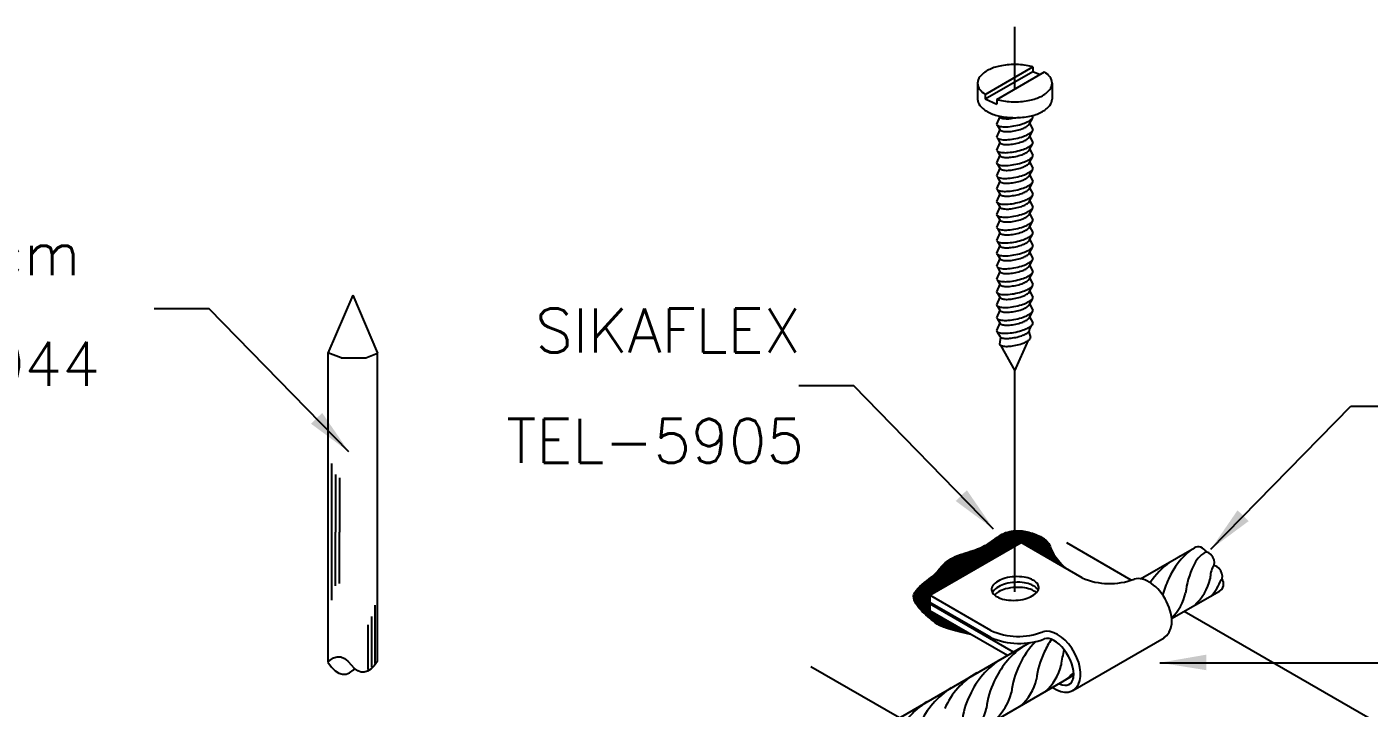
# Model space of a CAD drawing. Header units: millimetres. Extents: x -5857.4 to -5841.3, y -4693.5 to -4681.4.
# Drawn here: x -5852.79 to -5846.7, y -4684.5 to -4681.4 of the extents above; entities that cross this region are included whole.
import ezdxf

# ---------------------------------------------------------------- set-up
doc = ezdxf.new("R2010")
doc.units = ezdxf.units.MM
doc.header["$LTSCALE"] = 10
doc.linetypes.add('DASHDOT', pattern=[1, 0.5, -0.25, 0, -0.25])
doc.layers.add('Termotécnica', color=7, linetype='Continuous')
doc.styles.add('r80', font='romans.shx')

msp = doc.modelspace()

# ---------------------------------------------------------------- hatches: boundary and pattern name
at = {"layer": 'Termotécnica', "linetype": 'DASHDOT'}
h = msp.add_hatch(dxfattribs=at)
h.set_pattern_fill('ANSI31', color=1, scale=0.05, style=0)
h.set_pattern_definition([(45, (-6446.855356, -5020.592512), (-0.00441941738, 0.00441941738), [])])
h.paths.add_polyline_path([(-5848.5055, -4684.1643), (-5848.6912, -4684.0571), (-5848.6912, -4684.0252), (-5848.6856, -4684.022), (-5848.6912, -4684.0188), (-5848.6912, -4683.9869), (-5848.3051, -4683.764), (-5848.3051, -4683.694), (-5848.3116, -4683.6945), (-5848.32, -4683.6957), (-5848.3285, -4683.6973), (-5848.3369, -4683.6994), (-5848.3454, -4683.7021), (-5848.3538, -4683.7054), (-5848.3621, -4683.7093), (-5848.3703, -4683.7138), (-5848.3784, -4683.7188), (-5848.3864, -4683.7242), (-5848.3943, -4683.7299), (-5848.4022, -4683.7357), (-5848.41, -4683.7414), (-5848.4177, -4683.7469), (-5848.4253, -4683.7521), (-5848.433, -4683.7569), (-5848.4407, -4683.7612), (-5848.4485, -4683.7653), (-5848.4567, -4683.7691), (-5848.4652, -4683.7726), (-5848.4742, -4683.7761), (-5848.4837, -4683.7795), (-5848.494, -4683.7829), (-5848.5049, -4683.7864), (-5848.5165, -4683.79), (-5848.5284, -4683.7937), (-5848.5404, -4683.7976), (-5848.5525, -4683.8018), (-5848.5643, -4683.8063), (-5848.5756, -4683.811), (-5848.5863, -4683.8162), (-5848.5962, -4683.8216), (-5848.6052, -4683.8274), (-5848.6135, -4683.8334), (-5848.621, -4683.8395), (-5848.6279, -4683.8456), (-5848.634, -4683.8517), (-5848.6396, -4683.8575), (-5848.6445, -4683.8632), (-5848.649, -4683.8685), (-5848.6531, -4683.8735), (-5848.6572, -4683.8785), (-5848.6616, -4683.8835), (-5848.6664, -4683.8887), (-5848.6719, -4683.8942), (-5848.6784, -4683.9), (-5848.6861, -4683.9064), (-5848.6952, -4683.9134), (-5848.7053, -4683.921), (-5848.7159, -4683.9291), (-5848.7265, -4683.9376), (-5848.7367, -4683.9463), (-5848.7459, -4683.9553), (-5848.7538, -4683.9643), (-5848.7597, -4683.9734), (-5848.7634, -4683.9824), (-5848.7649, -4683.9913), (-5848.7645, -4684.0002), (-5848.7624, -4684.0089), (-5848.7587, -4684.0176), (-5848.7538, -4684.0263), (-5848.7478, -4684.0348), (-5848.741, -4684.0433), (-5848.7335, -4684.0516), (-5848.7256, -4684.0599), (-5848.7173, -4684.068), (-5848.7088, -4684.0759), (-5848.7001, -4684.0836), (-5848.6916, -4684.0911), (-5848.6832, -4684.0982), (-5848.6751, -4684.105), (-5848.6672, -4684.1115), (-5848.6583, -4684.1178), (-5848.6471, -4684.1242), (-5848.6321, -4684.1308), (-5848.6118, -4684.138), (-5848.5849, -4684.1458), (-5848.5499, -4684.1545)])
h.paths.add_polyline_path([(-5848.3051, -4683.694), (-5848.3051, -4683.764), (-5848.2763, -4683.7473), (-5848.0705, -4683.8661), (-5848.0909, -4683.8462), (-5848.1067, -4683.8288), (-5848.1188, -4683.8137), (-5848.1278, -4683.8006), (-5848.1342, -4683.7893), (-5848.1388, -4683.7795), (-5848.1423, -4683.7711), (-5848.1452, -4683.7638), (-5848.1482, -4683.7573), (-5848.1513, -4683.7516), (-5848.1547, -4683.7465), (-5848.1584, -4683.742), (-5848.1624, -4683.7379), (-5848.1668, -4683.7342), (-5848.1717, -4683.7306), (-5848.177, -4683.7271), (-5848.1829, -4683.7237), (-5848.1892, -4683.7203), (-5848.196, -4683.717), (-5848.2031, -4683.7138), (-5848.2104, -4683.7107), (-5848.2179, -4683.7078), (-5848.2255, -4683.7051), (-5848.2332, -4683.7026), (-5848.2408, -4683.7004), (-5848.2484, -4683.6985), (-5848.256, -4683.6969), (-5848.2637, -4683.6955), (-5848.2714, -4683.6945), (-5848.2792, -4683.6938), (-5848.2871, -4683.6935), (-5848.2951, -4683.6935), (-5848.3033, -4683.6938)])

# ---------------------------------------------------------------- linework, layer by layer
at = {"layer": 'Termotécnica', "color": 1, "linetype": 'DASHDOT'}
for p, q in [((-5848.3055, -4681.6865), (-5848.3055, -4681.4032)), ((-5848.3055, -4683.971), (-5848.3055, -4682.9665))]:
    msp.add_line(p, q, dxfattribs=at)
at = {"layer": 'Termotécnica', "color": 2}
for p, q in [((-5848.4401, -4681.71), (-5848.2232, -4681.5848)), ((-5848.2232, -4681.5848), (-5848.2232, -4681.6057)), ((-5848.4745, -4681.6592), (-5848.4745, -4681.7314)), ((-5848.4401, -4681.7309), (-5848.2232, -4681.6057)), ((-5848.387, -4681.7336), (-5848.1701, -4681.6084)), ((-5848.2232, -4681.6057), (-5848.1906, -4681.6202)), ((-5848.1358, -4681.6592), (-5848.1358, -4681.7314)), ((-5848.4401, -4681.71), (-5848.4401, -4681.7309)), ((-5848.4401, -4681.7309), (-5848.387, -4681.7545)), ((-5848.387, -4681.7336), (-5848.387, -4681.7545)), ((-5848.3728, -4681.811), (-5848.3878, -4681.8457)), ((-5848.2262, -4681.8193), (-5848.2381, -4681.841)), ((-5848.2381, -4681.841), (-5848.2232, -4681.8694)), ((-5848.3728, -4681.8696), (-5848.3878, -4681.9044)), ((-5848.384, -4681.8512), (-5848.3728, -4681.8696)), ((-5848.2262, -4681.878), (-5848.2381, -4681.8996)), ((-5848.2381, -4681.8996), (-5848.2232, -4681.9281)), ((-5848.3728, -4681.9283), (-5848.3878, -4681.963)), ((-5848.384, -4681.9098), (-5848.3728, -4681.9283)), ((-5848.384, -4681.9685), (-5848.3728, -4681.9869)), ((-5848.2262, -4681.9366), (-5848.2381, -4681.9583)), ((-5848.2381, -4681.9583), (-5848.2232, -4681.9867)), ((-5848.3728, -4681.9869), (-5848.3878, -4682.0217)), ((-5848.384, -4682.0271), (-5848.3728, -4682.0455)), ((-5848.2262, -4681.9952), (-5848.2381, -4682.0169)), ((-5848.2381, -4682.0169), (-5848.2232, -4682.0454)), ((-5848.3728, -4682.0455), (-5848.3878, -4682.0803)), ((-5848.384, -4682.0857), (-5848.3728, -4682.1042)), ((-5848.2262, -4682.0539), (-5848.2381, -4682.0756)), ((-5848.2381, -4682.0756), (-5848.2232, -4682.104)), ((-5848.3728, -4682.1042), (-5848.3878, -4682.1389)), ((-5848.384, -4682.1444), (-5848.3728, -4682.1628)), ((-5848.2262, -4682.1125), (-5848.2381, -4682.1342)), ((-5848.2381, -4682.1342), (-5848.2232, -4682.1626)), ((-5848.3728, -4682.1628), (-5848.3878, -4682.1976)), ((-5848.384, -4682.203), (-5848.3728, -4682.2214)), ((-5848.2262, -4682.1712), (-5848.2381, -4682.1928)), ((-5848.2381, -4682.1928), (-5848.2232, -4682.2213)), ((-5848.3728, -4682.2214), (-5848.3878, -4682.2562)), ((-5848.384, -4682.2617), (-5848.3728, -4682.2801)), ((-5848.2262, -4682.2298), (-5848.2381, -4682.2515)), ((-5848.2381, -4682.2515), (-5848.2232, -4682.2799)), ((-5848.3728, -4682.2801), (-5848.3878, -4682.3148)), ((-5848.384, -4682.3203), (-5848.3728, -4682.3387)), ((-5848.2262, -4682.2884), (-5848.2381, -4682.3101)), ((-5848.2381, -4682.3101), (-5848.2232, -4682.3385)), ((-5848.3728, -4682.3387), (-5848.3878, -4682.3735)), ((-5848.384, -4682.3789), (-5848.3728, -4682.3973)), ((-5848.2262, -4682.3471), (-5848.2381, -4682.3687)), ((-5848.2381, -4682.3687), (-5848.2232, -4682.3972)), ((-5848.3728, -4682.3973), (-5848.3878, -4682.4321)), ((-5848.3728, -4682.456), (-5848.3878, -4682.4908)), ((-5848.384, -4682.4376), (-5848.3728, -4682.456)), ((-5848.2262, -4682.4057), (-5848.2381, -4682.4274)), ((-5848.2381, -4682.4274), (-5848.2232, -4682.4558)), ((-5848.3728, -4682.5146), (-5848.3878, -4682.5494)), ((-5848.384, -4682.4962), (-5848.3728, -4682.5146)), ((-5848.2262, -4682.4643), (-5848.2381, -4682.486)), ((-5848.2381, -4682.486), (-5848.2232, -4682.5144)), ((-5848.3728, -4682.5733), (-5848.3878, -4682.608)), ((-5848.384, -4682.5548), (-5848.3728, -4682.5733)), ((-5848.2262, -4682.523), (-5848.2381, -4682.5446)), ((-5848.2381, -4682.5446), (-5848.2232, -4682.5731)), ((-5851.3135, -4682.6224), (-5851.4268, -4682.8856)), ((-5851.3135, -4682.6224), (-5851.2012, -4682.8867)), ((-5848.3728, -4682.6319), (-5848.3878, -4682.6667)), ((-5848.384, -4682.6135), (-5848.3728, -4682.6319)), ((-5848.2262, -4682.5816), (-5848.2381, -4682.6033)), ((-5848.2381, -4682.6033), (-5848.2232, -4682.6317)), ((-5848.2262, -4682.6403), (-5848.2381, -4682.6619)), ((-5851.9667, -4682.6843), (-5852.2167, -4682.6843)), ((-5851.3308, -4683.3349), (-5851.9667, -4682.6843)), ((-5848.3728, -4682.6905), (-5848.3878, -4682.7253)), ((-5848.384, -4682.6721), (-5848.3728, -4682.6905)), ((-5848.2381, -4682.6619), (-5848.2232, -4682.6904)), ((-5848.2262, -4682.6989), (-5848.2381, -4682.7206)), ((-5848.3728, -4682.7492), (-5848.3878, -4682.7839)), ((-5848.384, -4682.7308), (-5848.3728, -4682.7492)), ((-5848.2381, -4682.7206), (-5848.2232, -4682.749)), ((-5848.2381, -4682.7808), (-5848.2282, -4682.7596)), ((-5848.385, -4682.7887), (-5848.3728, -4682.8094)), ((-5848.3705, -4682.8133), (-5848.3751, -4682.845)), ((-5848.2422, -4682.7895), (-5848.2344, -4682.8152)), ((-5851.4262, -4682.8854), (-5851.4262, -4682.8843)), ((-5848.3702, -4682.8506), (-5848.3055, -4682.9665)), ((-5848.3055, -4682.9665), (-5848.2426, -4682.8277)), ((-5851.4268, -4682.8856), (-5851.4262, -4684.2891)), ((-5851.3666, -4682.9072), (-5851.4267, -4682.8853)), ((-5851.3666, -4682.9072), (-5851.2539, -4682.9072)), ((-5851.2539, -4682.9072), (-5851.2012, -4682.8867)), ((-5851.2012, -4684.2865), (-5851.2012, -4682.8867)), ((-5849.0372, -4683.0355), (-5849.2872, -4683.0355)), ((-5848.4013, -4683.686), (-5849.0372, -4683.0355)), ((-5847.4148, -4683.7774), (-5846.7789, -4683.1268)), ((-5846.7789, -4683.1268), (-5846.5289, -4683.1268)), ((-5848.6912, -4683.9869), (-5848.2763, -4683.7473)), ((-5847.9994, -4683.9072), (-5848.2763, -4683.7473)), ((-5847.7341, -4683.9121), (-5847.4894, -4683.771)), ((-5847.5925, -4684.0927), (-5847.3745, -4683.9685)), ((-5848.6912, -4683.9869), (-5848.6912, -4684.0188)), ((-5848.4143, -4684.1467), (-5848.6912, -4683.9869)), ((-5848.4146, -4684.1785), (-5848.6912, -4684.0188)), ((-5848.6912, -4684.0252), (-5848.6856, -4684.022)), ((-5848.6912, -4684.0252), (-5848.6912, -4684.0571)), ((-5848.311, -4684.2447), (-5848.6912, -4684.0252)), ((-5848.3387, -4684.2606), (-5848.6912, -4684.0571)), ((-5850.9104, -4685.7432), (-5848.2368, -4684.2019)), ((-5848.0414, -4684.4192), (-5847.6265, -4684.1797)), ((-5847.6469, -4684.2932), (-5845.6825, -4684.2936)), ((-5850.1919, -4685.594), (-5848.0379, -4684.3504))]:
    msp.add_line(p, q, dxfattribs=at)
at = {"layer": 'Termotécnica', "color": 1}
for p, q in [((-5851.409, -4683.6983), (-5851.409, -4683.3876)), ((-5851.3913, -4683.4381), (-5851.3913, -4683.6993)), ((-5851.3738, -4683.4531), (-5851.3738, -4683.6993)), ((-5851.409, -4684.0089), (-5851.409, -4683.6983)), ((-5851.3913, -4683.9443), (-5851.3913, -4683.6993)), ((-5851.3738, -4683.9335), (-5851.3738, -4683.6993)), ((-5851.2139, -4684.0312), (-5851.2139, -4684.2975)), ((-5851.2281, -4684.0835), (-5851.2281, -4684.3127)), ((-5851.2435, -4684.324), (-5851.2435, -4684.1204))]:
    msp.add_line(p, q, dxfattribs=at)
at = {"layer": 'Termotécnica', "color": 3}
for p, q in [((-5847.7761, -4683.9178), (-5848.0685, -4683.7489)), ((-5845.6534, -4685.1468), (-5847.5354, -4684.0602)), ((-5848.8287, -4684.5431), (-5849.2328, -4684.312))]:
    msp.add_line(p, q, dxfattribs=at)
at = {"layer": 'Termotécnica', "color": 2}
for points in [[(-5848.2232, -4681.5848, 0.016409), (-5848.2366, -4681.5815, 0.051099), (-5848.3051, -4681.5745, 0.051099), (-5848.3736, -4681.5815, 0.064948), (-5848.4249, -4681.5993, 0.104203), (-5848.4641, -4681.6305, 0.174705), (-5848.4745, -4681.6592, 0.174705), (-5848.4641, -4681.6879, 0.06738), (-5848.4401, -4681.71, 0.064948)], [(-5848.387, -4681.7336, 0.016409), (-5848.3736, -4681.7368, 0.051099), (-5848.3051, -4681.7439, 0.051099), (-5848.2366, -4681.7368, 0.064948), (-5848.1854, -4681.7191, 0.104203), (-5848.1461, -4681.6879, 0.174705), (-5848.1358, -4681.6592, 0.174705)], [(-5848.1358, -4681.6592, 0.174705), (-5848.1461, -4681.6305, 0.06738), (-5848.1701, -4681.6084, 0.064948)], [(-5848.4745, -4681.7314, 0.174705), (-5848.4641, -4681.7601, 0.104203), (-5848.4249, -4681.7912, 0.064948), (-5848.3736, -4681.809, 0.051099), (-5848.3051, -4681.816, 0.051099), (-5848.2366, -4681.809, 0.064948), (-5848.1854, -4681.7912, 0.104203), (-5848.1461, -4681.7601, 0.174705), (-5848.1358, -4681.7314, 0.174705)], [(-5848.1987, -4683.963, 0.056274), (-5848.2024, -4683.9579, 0.104203), (-5848.2284, -4683.9395, 0.064948), (-5848.2614, -4683.93, 0.051099), (-5848.305, -4683.9279, 0.051099), (-5848.3481, -4683.9347, 0.064948), (-5848.3799, -4683.9478, 0.104203), (-5848.4037, -4683.9689, 0.056274), (-5848.4069, -4683.9744, 0.174705)], [(-5848.2072, -4683.9751, 0.076612), (-5848.2271, -4683.9625, 0.064948), (-5848.2602, -4683.9531, 0.051099), (-5848.3037, -4683.951, 0.051099), (-5848.3468, -4683.9578, 0.064948), (-5848.3787, -4683.9708, 0.076612), (-5848.3971, -4683.9854, 0.056274)]]:
    msp.add_lwpolyline(points, format="xyb", dxfattribs=at)
at = {"layer": 'Termotécnica', "color": 1}
for points in [[(-5848.3878, -4681.8457, 0.24548), (-5848.3826, -4681.852, 0.082009), (-5848.3601, -4681.8574, 0.04047), (-5848.3347, -4681.8572, 0.029714), (-5848.3005, -4681.852, 0.029714), (-5848.2671, -4681.8428, 0.04047), (-5848.2438, -4681.8327, 0.082009), (-5848.2254, -4681.8186, 0.24548), (-5848.2232, -4681.8108, 0.24548)], [(-5848.3728, -4681.811, 0.24548), (-5848.3686, -4681.8161, 0.082009), (-5848.3502, -4681.8205, 0.04047), (-5848.3293, -4681.8203, 0.029714), (-5848.3013, -4681.8161, 0.013189), (-5848.2891, -4681.8132, 0.04047)], [(-5848.3728, -4681.8696, 0.24548), (-5848.3686, -4681.8747, 0.082009), (-5848.3502, -4681.8792, 0.04047), (-5848.3293, -4681.879, 0.029714), (-5848.3013, -4681.8747, 0.029714), (-5848.274, -4681.8672, 0.04047), (-5848.2549, -4681.8589, 0.082009), (-5848.2399, -4681.8474, 0.24548), (-5848.2381, -4681.841, 0.24548)], [(-5848.3878, -4681.9044, 0.24548), (-5848.3826, -4681.9106, 0.082009), (-5848.3601, -4681.916, 0.04047), (-5848.3347, -4681.9158, 0.029714), (-5848.3005, -4681.9106, 0.029714), (-5848.2671, -4681.9014, 0.04047), (-5848.2438, -4681.8913, 0.082009), (-5848.2254, -4681.8773, 0.24548), (-5848.2232, -4681.8694, 0.24548)], [(-5848.3728, -4681.9283, 0.24548), (-5848.3686, -4681.9334, 0.082009), (-5848.3502, -4681.9378, 0.04047), (-5848.3293, -4681.9376, 0.029714), (-5848.3013, -4681.9334, 0.029714), (-5848.274, -4681.9258, 0.04047), (-5848.2549, -4681.9176, 0.082009), (-5848.2399, -4681.9061, 0.24548), (-5848.2381, -4681.8996, 0.24548)], [(-5848.3878, -4681.963, 0.24548), (-5848.3826, -4681.9693, 0.082009), (-5848.3601, -4681.9747, 0.04047), (-5848.3347, -4681.9744, 0.029714), (-5848.3005, -4681.9693, 0.029714), (-5848.2671, -4681.9601, 0.04047), (-5848.2438, -4681.95, 0.082009), (-5848.2254, -4681.9359, 0.24548), (-5848.2232, -4681.9281, 0.24548)], [(-5848.3728, -4681.9869, 0.24548), (-5848.3686, -4681.992, 0.082009), (-5848.3502, -4681.9964, 0.04047), (-5848.3293, -4681.9962, 0.029714), (-5848.3013, -4681.992, 0.029714), (-5848.274, -4681.9845, 0.04047), (-5848.2549, -4681.9762, 0.082009), (-5848.2399, -4681.9647, 0.24548), (-5848.2381, -4681.9583, 0.24548)], [(-5848.3878, -4682.0217, 0.24548), (-5848.3826, -4682.0279, 0.082009), (-5848.3601, -4682.0333, 0.04047), (-5848.3347, -4682.0331, 0.029714), (-5848.3005, -4682.0279, 0.029714), (-5848.2671, -4682.0187, 0.04047), (-5848.2438, -4682.0086, 0.082009), (-5848.2254, -4681.9945, 0.24548), (-5848.2232, -4681.9867, 0.24548)], [(-5848.3728, -4682.0455, 0.24548), (-5848.3686, -4682.0507, 0.082009), (-5848.3502, -4682.0551, 0.04047), (-5848.3293, -4682.0549, 0.029714), (-5848.3013, -4682.0506, 0.029714), (-5848.274, -4682.0431, 0.04047), (-5848.2549, -4682.0348, 0.082009), (-5848.2399, -4682.0233, 0.24548), (-5848.2381, -4682.0169, 0.24548)], [(-5848.3878, -4682.0803, 0.24548), (-5848.3826, -4682.0866, 0.082009), (-5848.3601, -4682.0919, 0.04047), (-5848.3347, -4682.0917, 0.029714), (-5848.3005, -4682.0865, 0.029714), (-5848.2671, -4682.0773, 0.04047), (-5848.2438, -4682.0672, 0.082009), (-5848.2254, -4682.0532, 0.24548), (-5848.2232, -4682.0454, 0.24548)], [(-5848.3728, -4682.1042, 0.24548), (-5848.3686, -4682.1093, 0.082009), (-5848.3502, -4682.1137, 0.04047), (-5848.3293, -4682.1135, 0.029714), (-5848.3013, -4682.1093, 0.029714), (-5848.274, -4682.1018, 0.04047), (-5848.2549, -4682.0935, 0.082009), (-5848.2399, -4682.082, 0.24548), (-5848.2381, -4682.0756, 0.24548)], [(-5848.3878, -4682.1389, 0.24548), (-5848.3826, -4682.1452, 0.082009), (-5848.3601, -4682.1506, 0.04047), (-5848.3347, -4682.1503, 0.029714), (-5848.3005, -4682.1452, 0.029714), (-5848.2671, -4682.136, 0.04047), (-5848.2438, -4682.1259, 0.082009), (-5848.2254, -4682.1118, 0.24548), (-5848.2232, -4682.104, 0.24548)], [(-5848.3728, -4682.1628, 0.24548), (-5848.3686, -4682.1679, 0.082009), (-5848.3502, -4682.1723, 0.04047), (-5848.3293, -4682.1721, 0.029714), (-5848.3013, -4682.1679, 0.029714), (-5848.274, -4682.1604, 0.04047), (-5848.2549, -4682.1521, 0.082009), (-5848.2399, -4682.1406, 0.24548), (-5848.2381, -4682.1342, 0.24548)], [(-5848.3878, -4682.1976, 0.24548), (-5848.3826, -4682.2038, 0.082009), (-5848.3601, -4682.2092, 0.04047), (-5848.3347, -4682.209, 0.029714), (-5848.3005, -4682.2038, 0.029714), (-5848.2671, -4682.1946, 0.04047), (-5848.2438, -4682.1845, 0.082009), (-5848.2254, -4682.1705, 0.24548), (-5848.2232, -4682.1626, 0.24548)], [(-5848.3728, -4682.2214, 0.24548), (-5848.3686, -4682.2266, 0.082009), (-5848.3502, -4682.231, 0.04047), (-5848.3293, -4682.2308, 0.029714), (-5848.3013, -4682.2265, 0.029714), (-5848.274, -4682.219, 0.04047), (-5848.2549, -4682.2107, 0.082009), (-5848.2399, -4682.1992, 0.24548), (-5848.2381, -4682.1928, 0.24548)], [(-5848.3878, -4682.2562, 0.24548), (-5848.3826, -4682.2625, 0.082009), (-5848.3601, -4682.2679, 0.04047), (-5848.3347, -4682.2676, 0.029714), (-5848.3005, -4682.2624, 0.029714), (-5848.2671, -4682.2533, 0.04047), (-5848.2438, -4682.2431, 0.082009), (-5848.2254, -4682.2291, 0.24548), (-5848.2232, -4682.2213, 0.24548)], [(-5848.3728, -4682.2801, 0.24548), (-5848.3686, -4682.2852, 0.082009), (-5848.3502, -4682.2896, 0.04047), (-5848.3293, -4682.2894, 0.029714), (-5848.3013, -4682.2852, 0.029714), (-5848.274, -4682.2777, 0.04047), (-5848.2549, -4682.2694, 0.082009), (-5848.2399, -4682.2579, 0.24548), (-5848.2381, -4682.2515, 0.24548)], [(-5848.3878, -4682.3148, 0.24548), (-5848.3826, -4682.3211, 0.082009), (-5848.3601, -4682.3265, 0.04047), (-5848.3347, -4682.3262, 0.029714), (-5848.3005, -4682.3211, 0.029714), (-5848.2671, -4682.3119, 0.04047), (-5848.2438, -4682.3018, 0.082009), (-5848.2254, -4682.2877, 0.24548), (-5848.2232, -4682.2799, 0.24548)], [(-5848.3728, -4682.3387, 0.24548), (-5848.3686, -4682.3438, 0.082009), (-5848.3502, -4682.3483, 0.04047), (-5848.3293, -4682.3481, 0.029714), (-5848.3013, -4682.3438, 0.029714), (-5848.274, -4682.3363, 0.04047), (-5848.2549, -4682.328, 0.082009), (-5848.2399, -4682.3165, 0.24548), (-5848.2381, -4682.3101, 0.24548)], [(-5848.3878, -4682.3735, 0.24548), (-5848.3826, -4682.3797, 0.082009), (-5848.3601, -4682.3851, 0.04047), (-5848.3347, -4682.3849, 0.029714), (-5848.3005, -4682.3797, 0.029714), (-5848.2671, -4682.3705, 0.04047), (-5848.2438, -4682.3604, 0.082009), (-5848.2254, -4682.3464, 0.24548), (-5848.2232, -4682.3385, 0.24548)], [(-5848.3728, -4682.3973, 0.24548), (-5848.3686, -4682.4025, 0.082009), (-5848.3502, -4682.4069, 0.04047), (-5848.3293, -4682.4067, 0.029714), (-5848.3013, -4682.4025, 0.029714), (-5848.274, -4682.3949, 0.04047), (-5848.2549, -4682.3867, 0.082009), (-5848.2399, -4682.3752, 0.24548), (-5848.2381, -4682.3687, 0.24548)], [(-5848.3878, -4682.4321, 0.24548), (-5848.3826, -4682.4384, 0.082009), (-5848.3601, -4682.4438, 0.04047), (-5848.3347, -4682.4435, 0.029714), (-5848.3005, -4682.4384, 0.029714), (-5848.2671, -4682.4292, 0.04047), (-5848.2438, -4682.4191, 0.082009), (-5848.2254, -4682.405, 0.24548), (-5848.2232, -4682.3972, 0.24548)], [(-5848.3878, -4682.4908, 0.24548), (-5848.3826, -4682.497, 0.082009), (-5848.3601, -4682.5024, 0.04047), (-5848.3347, -4682.5022, 0.029714), (-5848.3005, -4682.497, 0.029714), (-5848.2671, -4682.4878, 0.04047), (-5848.2438, -4682.4777, 0.082009), (-5848.2254, -4682.4636, 0.24548), (-5848.2232, -4682.4558, 0.24548)], [(-5848.3728, -4682.456, 0.24548), (-5848.3686, -4682.4611, 0.082009), (-5848.3502, -4682.4655, 0.04047), (-5848.3293, -4682.4653, 0.029714), (-5848.3013, -4682.4611, 0.029714), (-5848.274, -4682.4536, 0.04047), (-5848.2549, -4682.4453, 0.082009), (-5848.2399, -4682.4338, 0.24548), (-5848.2381, -4682.4274, 0.24548)], [(-5848.3878, -4682.5494, 0.24548), (-5848.3826, -4682.5557, 0.082009), (-5848.3601, -4682.561, 0.04047), (-5848.3347, -4682.5608, 0.029714), (-5848.3005, -4682.5556, 0.029714), (-5848.2671, -4682.5464, 0.04047), (-5848.2438, -4682.5363, 0.082009), (-5848.2254, -4682.5223, 0.24548), (-5848.2232, -4682.5144, 0.24548)], [(-5848.3728, -4682.5146, 0.24548), (-5848.3686, -4682.5198, 0.082009), (-5848.3502, -4682.5242, 0.04047), (-5848.3293, -4682.524, 0.029714), (-5848.3013, -4682.5197, 0.029714), (-5848.274, -4682.5122, 0.04047), (-5848.2549, -4682.5039, 0.082009), (-5848.2399, -4682.4924, 0.24548), (-5848.2381, -4682.486, 0.24548)], [(-5848.3878, -4682.608, 0.24548), (-5848.3826, -4682.6143, 0.082009), (-5848.3601, -4682.6197, 0.04047), (-5848.3347, -4682.6194, 0.029714), (-5848.3005, -4682.6143, 0.029714), (-5848.2671, -4682.6051, 0.04047), (-5848.2438, -4682.595, 0.082009), (-5848.2254, -4682.5809, 0.24548), (-5848.2232, -4682.5731, 0.24548)], [(-5848.3728, -4682.5733, 0.24548), (-5848.3686, -4682.5784, 0.082009), (-5848.3502, -4682.5828, 0.04047), (-5848.3293, -4682.5826, 0.029714), (-5848.3013, -4682.5784, 0.029714), (-5848.274, -4682.5708, 0.04047), (-5848.2549, -4682.5626, 0.082009), (-5848.2399, -4682.5511, 0.24548), (-5848.2381, -4682.5446, 0.24548)], [(-5848.3878, -4682.6667, 0.24548), (-5848.3826, -4682.6729, 0.082009), (-5848.3601, -4682.6783, 0.04047), (-5848.3347, -4682.6781, 0.029714), (-5848.3005, -4682.6729, 0.029714), (-5848.2671, -4682.6637, 0.04047), (-5848.2438, -4682.6536, 0.082009), (-5848.2254, -4682.6396, 0.24548), (-5848.2232, -4682.6317, 0.24548)], [(-5848.3728, -4682.6319, 0.24548), (-5848.3686, -4682.637, 0.082009), (-5848.3502, -4682.6414, 0.04047), (-5848.3293, -4682.6412, 0.029714), (-5848.3013, -4682.637, 0.029714), (-5848.274, -4682.6295, 0.04047), (-5848.2549, -4682.6212, 0.082009), (-5848.2399, -4682.6097, 0.24548), (-5848.2381, -4682.6033, 0.24548)], [(-5848.3878, -4682.7253, 0.24548), (-5848.3826, -4682.7316, 0.082009), (-5848.3601, -4682.737, 0.04047), (-5848.3347, -4682.7367, 0.029714), (-5848.3005, -4682.7315, 0.029714), (-5848.2671, -4682.7224, 0.04047), (-5848.2438, -4682.7122, 0.082009), (-5848.2254, -4682.6982, 0.24548), (-5848.2232, -4682.6904, 0.24548)], [(-5848.3728, -4682.6905, 0.24548), (-5848.3686, -4682.6957, 0.082009), (-5848.3502, -4682.7001, 0.04047), (-5848.3293, -4682.6999, 0.029714), (-5848.3013, -4682.6956, 0.029714), (-5848.274, -4682.6881, 0.04047), (-5848.2549, -4682.6798, 0.082009), (-5848.2399, -4682.6683, 0.24548), (-5848.2381, -4682.6619, 0.24548)], [(-5848.3878, -4682.7839, 0.24548), (-5848.3826, -4682.7902, 0.082009), (-5848.3601, -4682.7956, 0.04047), (-5848.3347, -4682.7953, 0.029714), (-5848.3005, -4682.7902, 0.029714), (-5848.2671, -4682.781, 0.04047), (-5848.2438, -4682.7709, 0.082009), (-5848.2254, -4682.7568, 0.24548), (-5848.2232, -4682.749, 0.24548)], [(-5848.3728, -4682.7492, 0.24548), (-5848.3686, -4682.7543, 0.082009), (-5848.3502, -4682.7587, 0.04047), (-5848.3293, -4682.7585, 0.029714), (-5848.3013, -4682.7543, 0.029714), (-5848.274, -4682.7468, 0.04047), (-5848.2549, -4682.7385, 0.082009), (-5848.2399, -4682.727, 0.24548), (-5848.2381, -4682.7206, 0.24548)], [(-5848.3751, -4682.845, 0.24548), (-5848.3707, -4682.8504, 0.082009), (-5848.3515, -4682.855, 0.04047), (-5848.3297, -4682.8548, 0.029714), (-5848.3005, -4682.8504, 0.029714), (-5848.2719, -4682.8425, 0.04047), (-5848.252, -4682.8339, 0.082009), (-5848.2363, -4682.8219, 0.24548), (-5848.2344, -4682.8152, 0.24548)], [(-5848.3728, -4682.8094, 0.24548), (-5848.3686, -4682.8145, 0.082009), (-5848.3502, -4682.8189, 0.04047), (-5848.3293, -4682.8187, 0.029714), (-5848.3013, -4682.8145, 0.029714), (-5848.274, -4682.807, 0.04047), (-5848.2549, -4682.7987, 0.082009), (-5848.2399, -4682.7872, 0.24548), (-5848.2381, -4682.7808, 0.24548)]]:
    msp.add_lwpolyline(points, format="xyb", dxfattribs=at)
msp.add_lwpolyline([(-5848.5055, -4684.1643), (-5848.5499, -4684.1545), (-5848.5849, -4684.1458), (-5848.6118, -4684.138), (-5848.6321, -4684.1308), (-5848.6471, -4684.1242), (-5848.6583, -4684.1178), (-5848.6672, -4684.1115), (-5848.6751, -4684.105), (-5848.6832, -4684.0982), (-5848.6916, -4684.0911), (-5848.7001, -4684.0836), (-5848.7088, -4684.0759), (-5848.7173, -4684.068), (-5848.7256, -4684.0599), (-5848.7335, -4684.0516), (-5848.741, -4684.0433), (-5848.7478, -4684.0348), (-5848.7538, -4684.0263), (-5848.7587, -4684.0176), (-5848.7624, -4684.0089), (-5848.7645, -4684.0002), (-5848.7649, -4683.9913), (-5848.7634, -4683.9824), (-5848.7597, -4683.9734), (-5848.7538, -4683.9643), (-5848.7459, -4683.9553), (-5848.7367, -4683.9463), (-5848.7265, -4683.9376), (-5848.7159, -4683.9291), (-5848.7053, -4683.921), (-5848.6952, -4683.9134), (-5848.6861, -4683.9064), (-5848.6784, -4683.9), (-5848.6719, -4683.8942), (-5848.6664, -4683.8887), (-5848.6616, -4683.8835), (-5848.6572, -4683.8785), (-5848.6531, -4683.8735), (-5848.649, -4683.8685), (-5848.6445, -4683.8632), (-5848.6396, -4683.8575), (-5848.634, -4683.8517), (-5848.6279, -4683.8456), (-5848.621, -4683.8395), (-5848.6135, -4683.8334), (-5848.6052, -4683.8274), (-5848.5962, -4683.8216), (-5848.5863, -4683.8162), (-5848.5756, -4683.811), (-5848.5643, -4683.8063), (-5848.5525, -4683.8018), (-5848.5404, -4683.7976), (-5848.5284, -4683.7937), (-5848.5165, -4683.79), (-5848.5049, -4683.7864), (-5848.494, -4683.7829), (-5848.4837, -4683.7795), (-5848.4742, -4683.7761), (-5848.4652, -4683.7726), (-5848.4567, -4683.7691), (-5848.4485, -4683.7653), (-5848.4407, -4683.7612), (-5848.433, -4683.7569), (-5848.4253, -4683.7521), (-5848.4177, -4683.7469), (-5848.41, -4683.7414), (-5848.4022, -4683.7357), (-5848.3943, -4683.7299), (-5848.3864, -4683.7242), (-5848.3784, -4683.7188), (-5848.3703, -4683.7138), (-5848.3621, -4683.7093), (-5848.3538, -4683.7054), (-5848.3454, -4683.7021), (-5848.3369, -4683.6994), (-5848.3285, -4683.6973), (-5848.32, -4683.6957), (-5848.3116, -4683.6945), (-5848.3033, -4683.6938), (-5848.2951, -4683.6935), (-5848.2871, -4683.6935), (-5848.2792, -4683.6938), (-5848.2714, -4683.6945), (-5848.2637, -4683.6955), (-5848.256, -4683.6969), (-5848.2484, -4683.6985), (-5848.2408, -4683.7004), (-5848.2332, -4683.7026), (-5848.2255, -4683.7051), (-5848.2179, -4683.7078), (-5848.2104, -4683.7107), (-5848.2031, -4683.7138), (-5848.196, -4683.717), (-5848.1892, -4683.7203), (-5848.1829, -4683.7237), (-5848.177, -4683.7271), (-5848.1717, -4683.7306), (-5848.1668, -4683.7342), (-5848.1624, -4683.7379), (-5848.1584, -4683.742), (-5848.1547, -4683.7465), (-5848.1513, -4683.7516), (-5848.1482, -4683.7573), (-5848.1452, -4683.7638), (-5848.1423, -4683.7711), (-5848.1388, -4683.7795), (-5848.1342, -4683.7893), (-5848.1278, -4683.8006), (-5848.1188, -4683.8137), (-5848.1067, -4683.8288), (-5848.0909, -4683.8462), (-5848.0705, -4683.8661)], dxfattribs=at)
at = {"layer": 'Termotécnica', "color": 2}
msp.add_lwpolyline([(-5848.1963, -4683.9501, 0.174705), (-5848.2038, -4683.9323, 0.104203), (-5848.2298, -4683.9139, 0.064948), (-5848.2628, -4683.9044, 0.051099), (-5848.3064, -4683.9023, 0.051099), (-5848.3495, -4683.9091, 0.064948), (-5848.3813, -4683.9221, 0.104203), (-5848.4051, -4683.9432, 0.174705), (-5848.4106, -4683.9617, 0.174705), (-5848.4031, -4683.9795, 0.104203), (-5848.3772, -4683.9979, 0.064948), (-5848.3441, -4684.0074, 0.051099), (-5848.3006, -4684.0095, 0.051099), (-5848.2575, -4684.0027, 0.064948), (-5848.2256, -4683.9897, 0.104203), (-5848.2019, -4683.9686, 0.174705)], format="xyb", close=True, dxfattribs=at)
for points in [[(-5851.4262, -4684.2914), (-5851.4169, -4684.2821), (-5851.4005, -4684.2713), (-5851.3841, -4684.2663), (-5851.3679, -4684.267), (-5851.3517, -4684.2735), (-5851.3357, -4684.2857), (-5851.3197, -4684.3036)], [(-5851.2011, -4684.2865), (-5851.2163, -4684.3069), (-5851.2314, -4684.3221), (-5851.2464, -4684.332), (-5851.2612, -4684.3368), (-5851.276, -4684.3363), (-5851.2906, -4684.3306), (-5851.3052, -4684.3197), (-5851.3197, -4684.3036)], [(-5851.4262, -4684.2914), (-5851.4097, -4684.3136), (-5851.3932, -4684.3301), (-5851.3768, -4684.3409), (-5851.3604, -4684.3459), (-5851.3442, -4684.3452), (-5851.328, -4684.3387), (-5851.3119, -4684.3265), (-5851.3055, -4684.3193)]]:
    msp.add_lwpolyline(points, dxfattribs=at)
at = {"layer": 'Termotécnica', "color": 1}
for centre, radius, start, end in [((-5847.2944, -4684.048), 0.3403, 127.54172, 156.72718), ((-5847.378, -4683.8994), 0.1243, 119.68152, 158.37717), ((-5847.3621, -4684.1487), 0.3942, 127.51237, 146.16383), ((-5844.0818, -4686.656), 4.4924, 140.66004, 140.70184), ((-5847.1707, -4684.0135), 0.3603, 153.65202, 174.08685), ((-5847.2937, -4683.911), 0.1236, 152.53577, 180.33503), ((-5847.4739, -4684.2134), 0.3942, 127.2601, 130.41523), ((-5847.2841, -4684.0735), 0.3603, 153.65202, 165.9611), ((-5847.6449, -4683.8584), 0.2338, 311.81615, 346.80877), ((-5847.5946, -4683.8283), 0.2434, 318.20481, 338.88268), ((-5847.7567, -4683.9231), 0.2338, 314.59217, 346.80877), ((-5849.4361, -4682.2254), 2.674, 318.22973, 318.27822), ((-5848.0399, -4684.5407), 0.3942, 126.15483, 155.44428), ((-5847.9722, -4684.44), 0.3403, 134.37735, 156.72718), ((-5847.8128, -4684.4094), 0.3942, 145.58467, 155.44428), ((-5848.1517, -4684.6054), 0.3942, 123.03738, 155.44428), ((-5847.8484, -4684.4055), 0.3603, 153.65202, 174.08685), ((-5847.7366, -4684.3408), 0.3603, 162.78233, 174.08685), ((-5848.3111, -4684.636), 0.3403, 119.45766, 156.72718), ((-5847.9619, -4684.4655), 0.3603, 153.65202, 174.08685), ((-5848.3227, -4684.2504), 0.2338, 311.81615, 346.80877), ((-5848.209, -4684.179), 0.2338, 298.31162, 316.94473), ((-5848.3788, -4684.7367), 0.3942, 123.03738, 155.44428), ((-5848.0755, -4684.5368), 0.3603, 153.65202, 174.08685), ((-5848.4345, -4684.3151), 0.2338, 311.81615, 346.80877), ((-5848.1873, -4684.6015), 0.3603, 153.65202, 174.08685), ((-5848.5479, -4684.375), 0.2338, 298.31162, 346.80877), ((-5848.4906, -4684.8014), 0.3942, 123.03738, 155.44428), ((-5848.6615, -4684.4464), 0.2338, 311.81615, 346.80877)]:
    msp.add_arc(centre, radius, start, end, dxfattribs=at)
at = {"layer": 'Termotécnica', "color": 2}
for centre, radius, start, end in [((-5847.8743, -4683.6283), 0.3056, 245.83257, 291.33176), ((-5848.2892, -4683.868), 0.3055, 245.7672, 291.33761), ((-5848.2849, -4683.8805), 0.325, 246.48565, 290.45877), ((-5848.1977, -4684.3438), 0.1599, 352.33769, 357.64576)]:
    msp.add_arc(centre, radius, start, end, dxfattribs=at)
for centre, major_axis, ratio, start_param, end_param in [((-5847.4665, -4683.8078), (-0.0229, 0.0367), 0.840361, 4.66795, 6.283185), ((-5847.4215, -4683.8227), (-0.0181, 0.0313), 0.509483, 3.143946, 6.283185), ((-5847.3857, -4683.8847), (-0.0181, 0.0313), 0.509483, 3.141593, 6.283185), ((-5847.7018, -4684.0492), (-0.0753, 0.1304), 0.613222, 3.119686, 6.12017), ((-5847.3945, -4683.9324), (-0.02, 0.0361), 0.886479, 3.141593, 4.783167), ((-5848.1167, -4684.2888), (-0.0753, 0.1304), 0.613222, 2.249611, 6.12017), ((-5848.1164, -4684.2893), (-0.0591, 0.1023), 0.509483, 2.479183, 6.206799)]:
    msp.add_ellipse(centre, major_axis=major_axis, ratio=ratio, start_param=start_param, end_param=end_param, dxfattribs=at)
for points in [[(-5851.4525, -4683.1579), (-5851.5033, -4683.207), (-5851.3308, -4683.3349)], [(-5848.523, -4683.5091), (-5848.5739, -4683.5581), (-5848.4013, -4683.686)], [(-5847.2931, -4683.6004), (-5847.2423, -4683.6495), (-5847.4148, -4683.7774)], [(-5847.4352, -4684.2566), (-5847.4348, -4684.3272), (-5847.6469, -4684.2932)]]:
    msp.add_solid(points, dxfattribs=at)

# ---------------------------------------------------------------- texts
at = {"layer": 'Termotécnica', "color": 2, "style": 'r80'}
for s, p in [('TERMINAL AÉREO H=25cm', (-5856.0818, -4682.5318)), ('SIKAFLEX ', (-5850.4843, -4682.8829)), ('%%C 3/8" REF.:TEL-044', (-5855.4288, -4683.0342)), ('TEL-5905', (-5850.6162, -4683.3854))]:
    msp.add_text(s, height=0.2, dxfattribs=at).set_placement(p)

doc.saveas('drawing.dxf')
